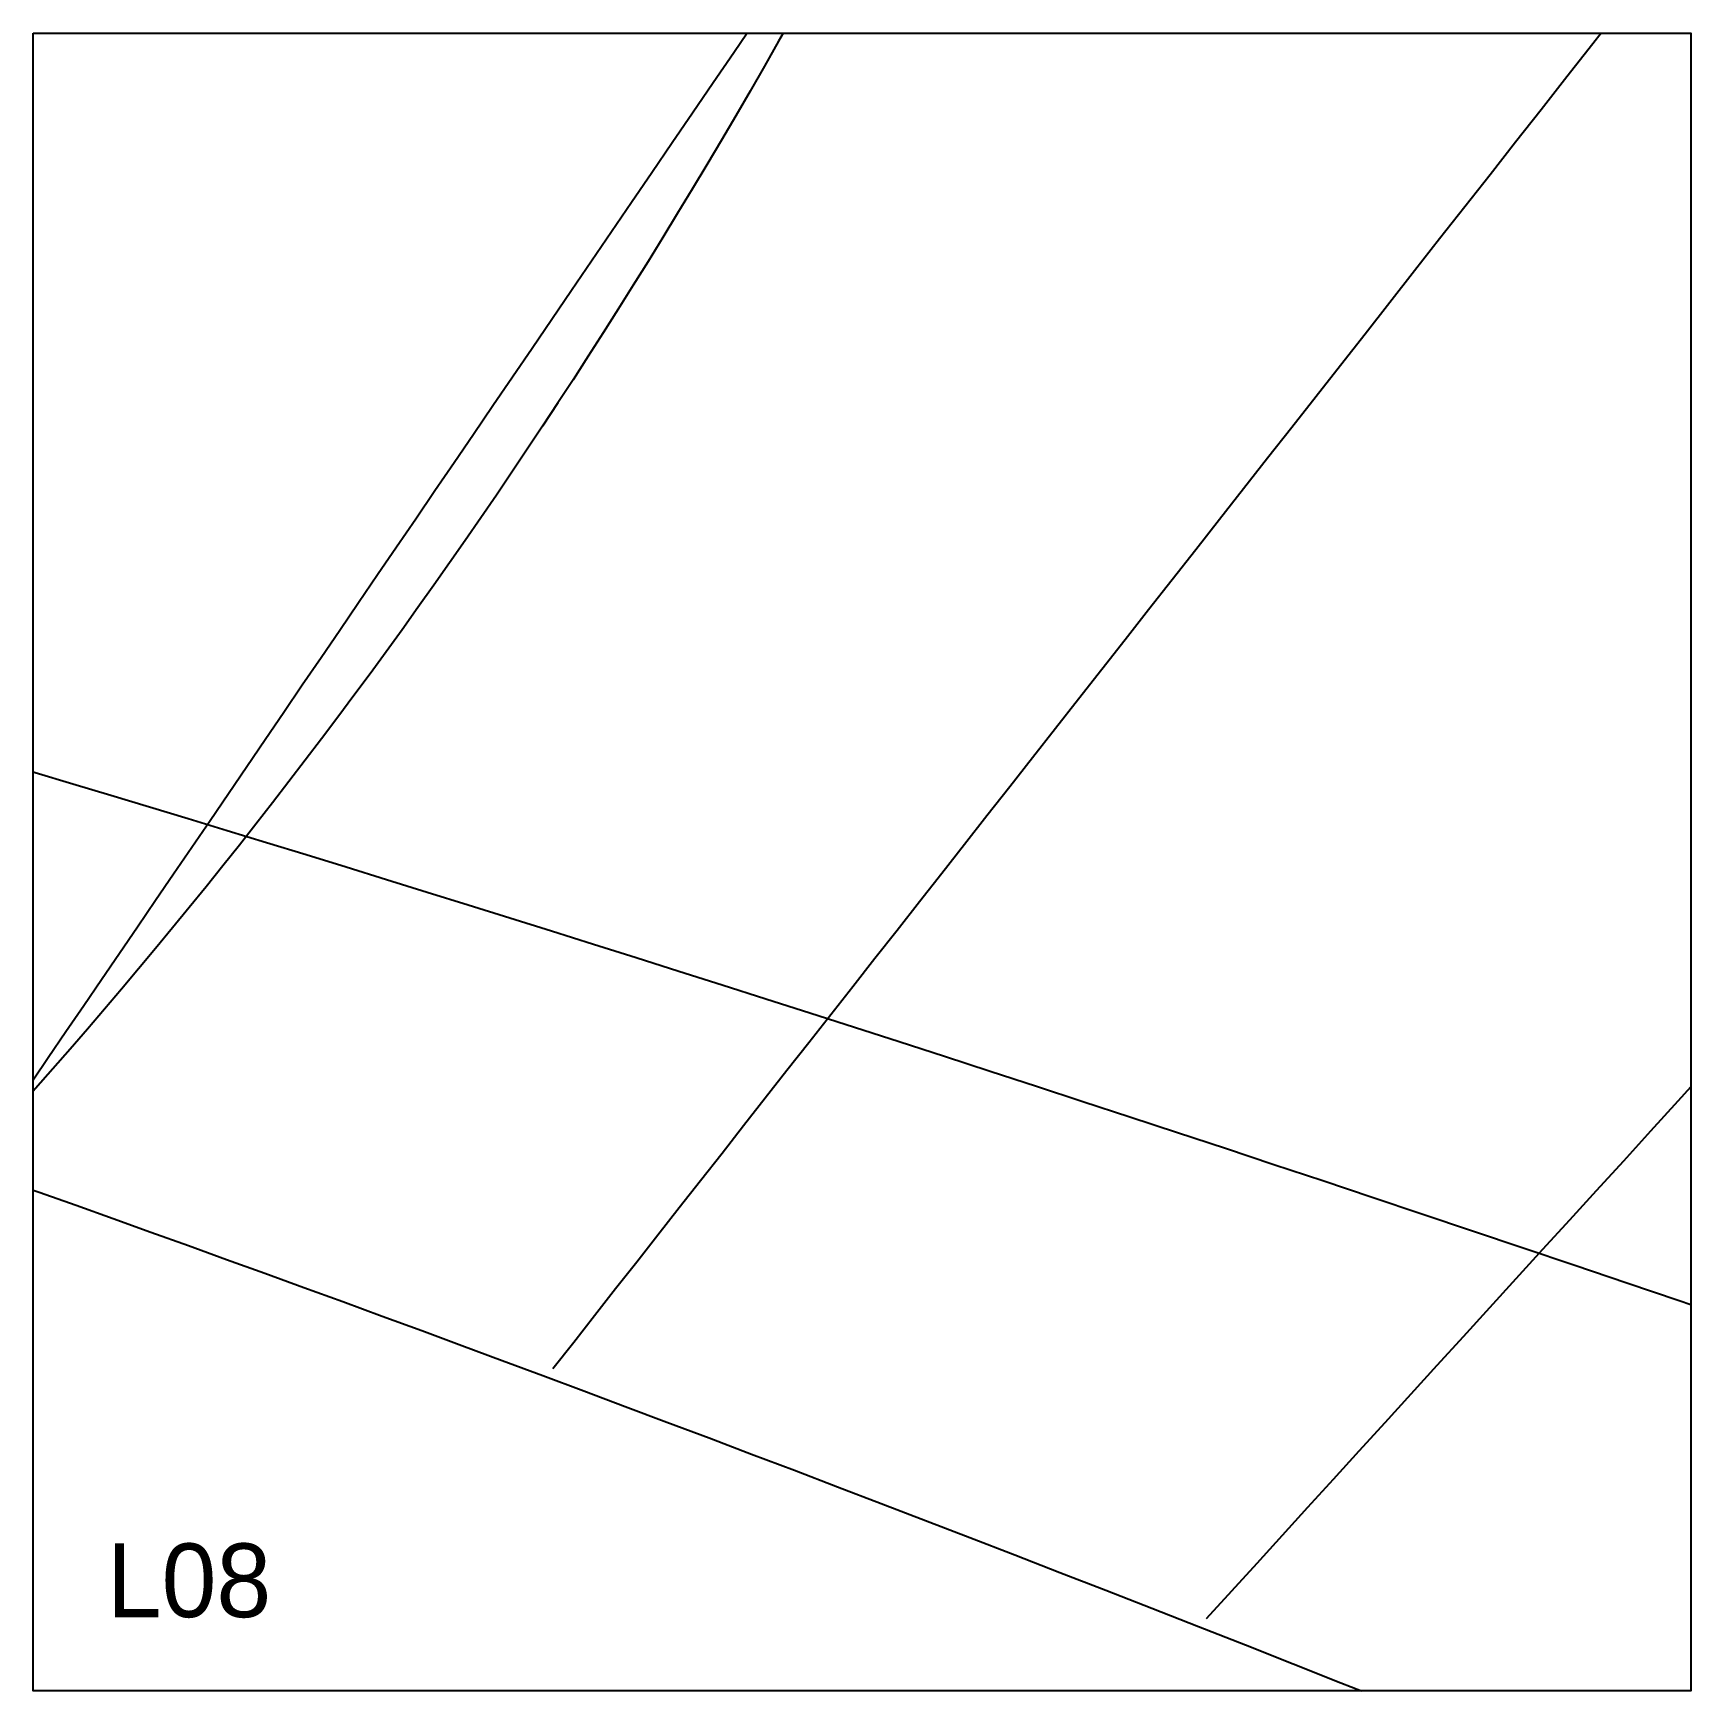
# Model space of a CAD drawing. Header units: millimetres. Extents: x 0 to 900, y 0 to 900.
import ezdxf

# ---------------------------------------------------------------- set-up
doc = ezdxf.new("R2010")
doc.units = ezdxf.units.MM
for name, color, linetype in [('ASR1', 4, 'Continuous'), ('CUT', 1, 'Continuous'), ('DECL', 30, 'Continuous'), ('HOUR', 7, 'Continuous'), ('HOUR15', 9, 'Continuous'), ('HOUR30', 8, 'Continuous'), ('ID', 3, 'Continuous')]:
    doc.layers.add(name, color=color, linetype=linetype)

msp = doc.modelspace()

# ---------------------------------------------------------------- linework, layer by layer
at = {"layer": 'ASR1'}
msp.add_lwpolyline([(407.24, 900), (404.74, 895.58), (397.02, 882.05), (389.26, 868.58), (381.46, 855.17), (373.63, 841.83), (365.75, 828.55), (357.84, 815.33), (349.89, 802.18), (341.9, 789.09), (333.87, 776.06), (325.8, 763.09), (317.7, 750.19), (309.55, 737.35), (301.37, 724.58), (293.15, 711.86), (284.9, 699.21), (276.6, 686.62), (268.27, 674.1), (259.9, 661.63), (251.49, 649.23), (243.05, 636.89), (234.57, 624.61), (226.05, 612.4), (217.49, 600.24), (208.9, 588.15), (200.27, 576.12), (191.61, 564.15), (182.9, 552.25), (174.16, 540.4), (165.39, 528.62), (156.58, 516.9), (147.73, 505.24), (138.84, 493.64), (129.92, 482.1), (120.96, 470.63), (111.97, 459.21), (102.94, 447.86), (93.88, 436.57), (84.77, 425.34), (75.64, 414.17), (66.46, 403.06), (57.26, 392.01), (48.01, 381.03), (38.73, 370.1), (29.42, 359.24), (20.06, 348.43), (10.68, 337.69), (1.26, 327.01), (0, 325.6)], dxfattribs=at)
at = {"layer": 'CUT'}
msp.add_lwpolyline([(0, 900), (900, 900), (900, 0), (0, 0), (0, 900)], close=True, dxfattribs=at)
at = {"layer": 'DECL'}
for points in [[(0, 498.94), (1.02, 498.63), (21.54, 492.48), (42.24, 486.26), (63.1, 479.96), (84.12, 473.59), (105.32, 467.14), (126.69, 460.61), (148.24, 454), (169.97, 447.31), (191.88, 440.54), (213.98, 433.69), (236.26, 426.75), (258.74, 419.73), (281.41, 412.62), (304.28, 405.43), (327.35, 398.14), (350.63, 390.76), (374.12, 383.29), (397.81, 375.73), (421.73, 368.07), (445.86, 360.31), (470.21, 352.46), (494.8, 344.5), (519.61, 336.44), (544.66, 328.28), (569.95, 320.01), (595.48, 311.63), (621.26, 303.15), (647.29, 294.55), (673.58, 285.84), (700.13, 277.02), (726.94, 268.08), (754.03, 259.01), (781.4, 249.83), (809.04, 240.52), (836.97, 231.09), (865.2, 221.53), (893.72, 211.84), (900, 209.7)], [(0, 271.89), (3.26, 270.73), (23.3, 263.6), (43.49, 256.4), (63.84, 249.1), (84.35, 241.72), (105.02, 234.25), (125.87, 226.7), (146.88, 219.05), (168.06, 211.31), (189.42, 203.48), (210.96, 195.55), (232.68, 187.53), (254.58, 179.42), (276.67, 171.2), (298.95, 162.88), (321.42, 154.46), (344.09, 145.94), (366.95, 137.31), (390.02, 128.58), (413.3, 119.73), (436.78, 110.78), (460.48, 101.71), (484.4, 92.53), (508.54, 83.23), (532.9, 73.82), (557.49, 64.28), (582.31, 54.63), (607.37, 44.85), (632.67, 34.94), (658.21, 24.91), (684, 14.74), (710.05, 4.44), (721.25, 0)]]:
    msp.add_lwpolyline(points, dxfattribs=at)
at = {"layer": 'HOUR'}
msp.add_lwpolyline([(900, 327.86), (892.95, 320.12), (878.11, 303.84), (863.35, 287.64), (848.67, 271.53), (834.06, 255.51), (819.53, 239.56), (805.07, 223.69), (790.69, 207.91), (776.37, 192.2), (762.13, 176.57), (747.95, 161.01), (733.84, 145.53), (719.8, 130.12), (705.83, 114.79), (691.92, 99.52), (678.07, 84.33), (664.29, 69.21), (650.57, 54.15), (636.91, 39.16)], dxfattribs=at)
at = {"layer": 'HOUR15'}
msp.add_lwpolyline([(851.32, 900), (846.76, 894.19), (832.7, 876.27), (818.72, 858.45), (804.82, 840.75), (791.01, 823.14), (777.27, 805.65), (763.62, 788.25), (750.04, 770.95), (736.55, 753.75), (723.12, 736.65), (709.78, 719.64), (696.5, 702.73), (683.3, 685.91), (670.18, 669.18), (657.12, 652.54), (644.13, 635.99), (631.21, 619.53), (618.36, 603.15), (605.57, 586.86), (592.85, 570.65), (580.2, 554.53), (567.6, 538.48), (555.07, 522.52), (542.61, 506.63), (530.2, 490.82), (517.85, 475.09), (505.56, 459.43), (493.33, 443.84), (481.16, 428.33), (469.04, 412.89), (456.98, 397.52), (444.97, 382.22), (433.01, 366.99), (421.11, 351.82), (409.26, 336.72), (397.47, 321.69), (385.72, 306.72), (374.02, 291.82), (362.37, 276.97), (350.77, 262.19), (339.22, 247.47), (327.71, 232.81), (316.25, 218.21), (304.84, 203.66), (293.47, 189.18), (282.14, 174.75)], dxfattribs=at)
at = {"layer": 'HOUR30'}
msp.add_lwpolyline([(387.58, 900), (380.34, 889.37), (369.14, 872.95), (358, 856.62), (346.92, 840.37), (335.89, 824.2), (324.92, 808.11), (314.01, 792.1), (303.15, 776.18), (292.34, 760.32), (281.58, 744.55), (270.88, 728.85), (260.22, 713.22), (249.62, 697.67), (239.06, 682.19), (228.55, 666.78), (218.09, 651.44), (207.68, 636.17), (197.31, 620.97), (186.99, 605.83), (176.71, 590.76), (166.48, 575.75), (156.29, 560.81), (146.14, 545.93), (136.04, 531.11), (125.98, 516.35), (115.95, 501.65), (105.97, 487.01), (96.03, 472.43), (86.12, 457.9), (76.26, 443.44), (66.43, 429.02), (56.64, 414.66), (46.88, 400.36), (37.17, 386.11), (27.48, 371.91), (17.83, 357.76), (8.22, 343.66), (0, 331.6)], dxfattribs=at)

# ---------------------------------------------------------------- texts
at = {"layer": 'ID'}
msp.add_text('L08', height=40, dxfattribs=at).set_placement((40, 40))

doc.saveas('drawing.dxf')
